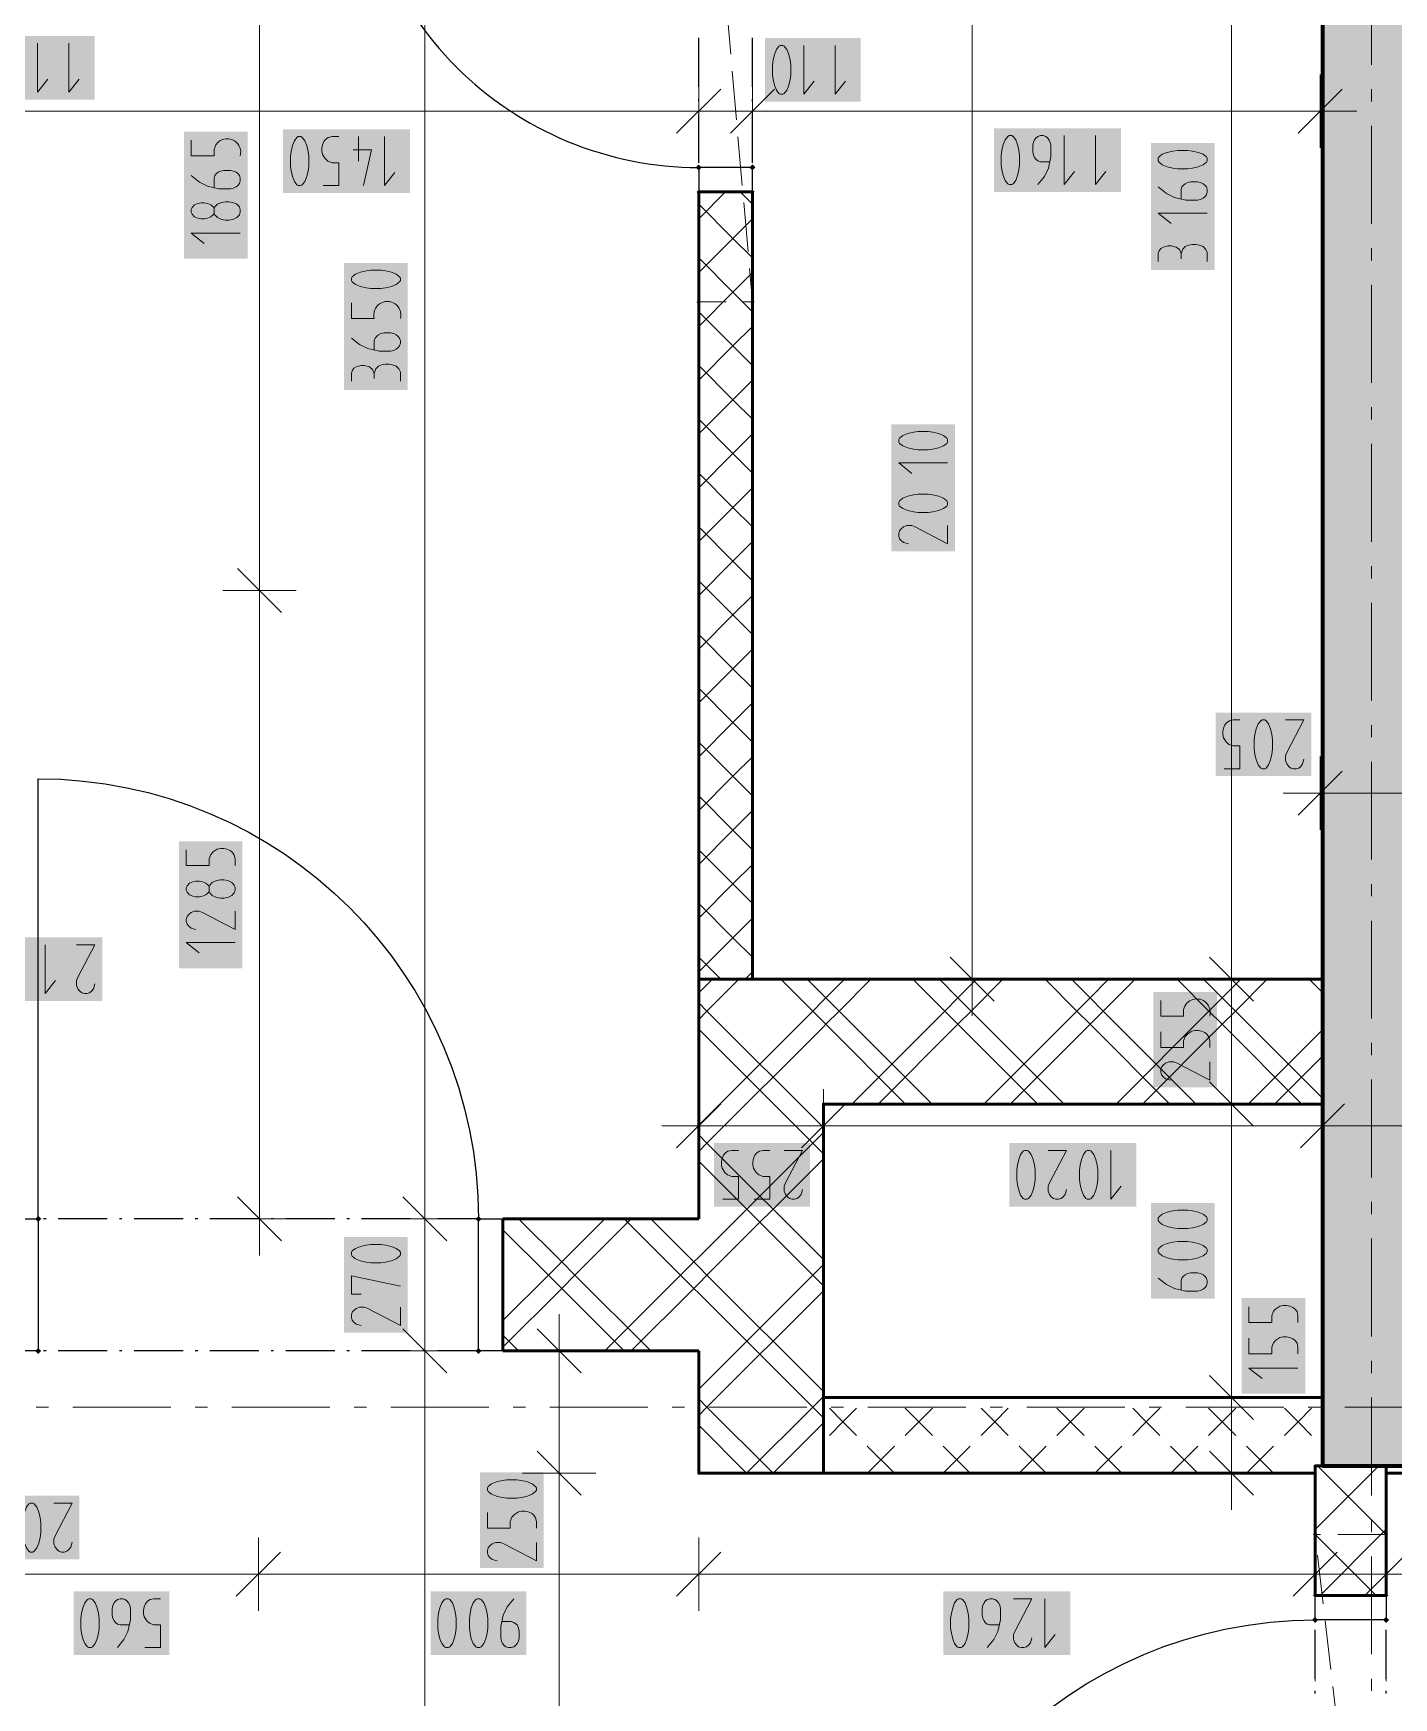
# Model space of a CAD drawing. Header units: millimetres. Extents: x 0 to 594, y 0 to 420.
# Drawn here: x 129.11 to 157.61, y 228.99 to 263.88 of the extents above; entities that cross this region are included whole.
import ezdxf

# ---------------------------------------------------------------- set-up
doc = ezdxf.new("R2010")
doc.units = ezdxf.units.MM
doc.header["$LTSCALE"] = 8
for name, color, linetype in [('PDF_Dvere', 7, 'Continuous'), ('PDF_Koty delkove', 7, 'Continuous'), ('PDF_Osy hlavni', 7, 'Continuous'), ('PDF_Preklady', 7, 'Continuous'), ('PDF_Pricky CP', 7, 'Continuous'), ('PDF_Pricky zdene', 7, 'Continuous'), ('PDF_Steny akusticke', 7, 'Continuous'), ('PDF_Steny obvodove nosne', 7, 'Continuous')]:
    doc.layers.add(name, color=color, linetype=linetype)

msp = doc.modelspace()

# ---------------------------------------------------------------- hatches: boundary and pattern name
at = {"layer": 'PDF_Steny obvodove nosne', "true_color": 0xc0c0c0, "transparency": 33554559}
msp.add_hatch(color=9, dxfattribs=at).paths.add_polyline_path([(156.114, 323.745), (156.114, 233.853), (158.164, 233.853), (158.164, 326.238), (158.164, 328.778), (156.114, 328.091)])

# ---------------------------------------------------------------- linework, layer by layer
at = {"layer": 'PDF_Dvere', "lineweight": 25}
for points in [[(143.046, 267.522), (143.046, 268.242), (135.871, 268.242, 0.414214), (143.046, 261.067)], [(129.208, 239.03), (129.208, 248.255, -0.414213), (138.433, 239.03), (137.573, 239.03)], [(155.96, 221.4), (146.735, 221.4, -0.414213), (155.96, 230.625)]]:
    msp.add_lwpolyline(points, format="xyb", dxfattribs=at)
for points in [[(143.046, 262.756), (143.046, 263.781)], [(144.173, 262.756), (144.173, 263.781)], [(143.046, 262.448), (143.046, 262.5)], [(144.173, 262.448), (144.173, 262.5)], [(143.046, 261.167), (143.046, 262.192)], [(144.173, 261.167), (144.173, 262.192)], [(129.373, 239.03), (129.322, 239.03)], [(130.654, 239.03), (129.629, 239.03)], [(130.962, 239.03), (130.91, 239.03)], [(132.243, 239.03), (131.218, 239.03)], [(132.55, 239.03), (132.499, 239.03)], [(133.832, 239.03), (132.807, 239.03)], [(134.139, 239.03), (134.088, 239.03)], [(135.42, 239.03), (134.395, 239.03)], [(135.728, 239.03), (135.677, 239.03)], [(137.009, 239.03), (135.984, 239.03)], [(137.316, 239.03), (137.265, 239.03)], [(129.373, 236.262), (129.322, 236.262)], [(130.654, 236.262), (129.629, 236.262)], [(130.962, 236.262), (130.91, 236.262)], [(132.243, 236.262), (131.218, 236.262)], [(132.55, 236.262), (132.499, 236.262)], [(133.832, 236.262), (132.807, 236.262)], [(134.139, 236.262), (134.088, 236.262)], [(135.42, 236.262), (134.395, 236.262)], [(135.728, 236.262), (135.677, 236.262)], [(137.009, 236.262), (135.984, 236.262)], [(137.316, 236.262), (137.265, 236.262)], [(138.433, 236.262), (137.573, 236.262)], [(155.96, 229.392), (155.96, 230.417)], [(157.447, 229.392), (157.447, 230.417)], [(155.96, 229.085), (155.96, 229.136)], [(157.447, 229.085), (157.447, 229.136)]]:
    msp.add_lwpolyline(points, dxfattribs=at)
for points in [[(144.173, 260.554), (144.173, 261.067), (143.046, 261.067), (143.046, 260.554)], [(129.208, 236.262), (128.696, 236.262), (128.696, 239.03), (129.208, 239.03)], [(138.946, 236.262), (138.433, 236.262), (138.433, 239.03), (138.946, 239.03)], [(157.447, 231.137), (157.447, 230.625), (155.96, 230.625), (155.96, 231.137)]]:
    msp.add_lwpolyline(points, close=True, dxfattribs=at)
at = {"layer": 'PDF_Dvere', "lineweight": 25, "transparency": 33554559}
for points in [[(143.046, 261.003), (142.981, 261.067), (143.11, 261.067), (143.046, 261.131)], [(144.173, 261.003), (144.109, 261.067), (144.237, 261.067), (144.173, 261.131)], [(129.272, 239.03), (129.208, 238.966), (129.208, 239.094), (129.144, 239.03)], [(138.497, 239.03), (138.433, 238.966), (138.433, 239.094), (138.369, 239.03)], [(129.272, 236.262), (129.208, 236.198), (129.208, 236.326), (129.144, 236.262)], [(138.497, 236.262), (138.433, 236.198), (138.433, 236.326), (138.369, 236.262)], [(155.96, 230.561), (155.896, 230.625), (156.024, 230.625), (155.96, 230.689)], [(157.447, 230.561), (157.383, 230.625), (157.511, 230.625), (157.447, 230.689)]]:
    msp.add_solid(points, dxfattribs=at)
at = {"layer": 'PDF_Koty delkove', "lineweight": 18}
for points in [[(154.212, 236.264), (154.212, 236.518), (154.212, 240.006), (154.212, 241.438), (154.212, 244.052), (154.212, 252.843), (154.212, 276.442), (154.212, 277.928)], [(133.847, 239.03), (133.847, 252.201), (133.847, 271.317), (133.847, 276.442)], [(137.308, 111.675), (137.308, 121.261), (137.308, 128.074), (137.308, 131.867), (137.308, 148.062), (137.308, 152.569), (137.308, 168.152), (137.308, 236.262), (137.308, 239.03), (137.308, 276.442)], [(148.775, 276.442), (148.775, 264.654), (148.775, 244.052), (148.775, 243.283)], [(129.194, 263.669), (129.194, 262.644), (129.412, 262.917)], [(129.851, 263.669), (129.851, 262.644), (130.069, 262.917)], [(144.837, 263.609), (144.809, 263.626), (144.755, 263.626), (144.727, 263.609), (144.673, 263.54), (144.632, 263.437), (144.605, 263.317), (144.591, 263.215)], [(144.591, 263.215), (144.591, 263.01), (144.605, 262.909), (144.632, 262.789), (144.673, 262.686), (144.727, 262.617), (144.755, 262.601), (144.809, 262.601), (144.837, 262.617), (144.892, 262.686), (144.933, 262.789), (144.961, 262.909), (144.975, 263.01), (144.975, 263.215), (144.961, 263.317), (144.933, 263.437), (144.892, 263.54), (144.837, 263.609)], [(145.248, 263.626), (145.248, 262.601), (145.466, 262.874)], [(145.905, 263.626), (145.905, 262.601), (146.124, 262.874)], [(143.507, 262.708), (142.584, 261.785)], [(143.046, 263.015), (143.046, 262.247), (143.046, 261.478)], [(144.634, 262.708), (143.712, 261.785)], [(144.173, 263.015), (144.173, 262.247), (144.173, 261.478)], [(156.524, 262.708), (155.602, 261.785)], [(156.063, 263.015), (156.063, 262.247), (156.063, 261.478)], [(156.063, 262.247), (151.6, 262.247), (150.924, 262.247), (147.126, 262.247), (144.173, 262.247), (143.046, 262.247), (128.183, 262.247), (127.056, 262.247), (120.137, 262.247), (102.712, 262.247), (101.175, 262.247), (100.15, 262.247)], [(156.063, 262.247), (156.832, 262.247)], [(135.177, 260.688), (135.506, 260.688), (135.506, 261.165), (135.368, 261.165), (135.273, 261.2), (135.218, 261.251), (135.164, 261.337), (135.15, 261.404), (135.15, 261.473), (135.164, 261.542), (135.191, 261.609), (135.232, 261.66), (135.286, 261.695), (135.368, 261.713), (135.506, 261.713)], [(135.916, 261.713), (135.916, 261.2)], [(136.464, 261.713), (136.464, 260.688), (136.682, 260.96)], [(150.399, 261.187), (150.207, 261.187), (150.152, 261.204), (150.111, 261.238), (150.084, 261.273), (150.057, 261.323), (150.043, 261.392), (150.043, 261.528), (150.057, 261.597), (150.084, 261.648), (150.111, 261.682), (150.152, 261.717), (150.207, 261.734), (150.262, 261.734), (150.317, 261.717), (150.358, 261.682), (150.385, 261.648), (150.413, 261.597)], [(150.7, 261.734), (150.7, 260.709), (150.919, 260.982)], [(151.357, 261.734), (151.357, 260.709), (151.576, 260.982)], [(135.807, 261.439), (136.191, 261.439), (136.025, 260.688)], [(150.413, 261.597), (150.427, 261.528), (150.427, 261.289), (150.372, 261.051), (150.29, 260.879), (150.152, 260.709)], [(132.893, 260.65), (132.893, 260.842), (132.911, 260.897), (132.944, 260.938), (132.979, 260.965), (133.03, 260.992), (133.098, 261.006), (133.235, 261.006), (133.303, 260.992), (133.354, 260.965), (133.388, 260.938), (133.423, 260.897), (133.441, 260.842), (133.441, 260.788), (133.423, 260.733), (133.388, 260.691), (133.354, 260.664), (133.303, 260.636), (133.235, 260.622), (132.996, 260.622), (132.757, 260.677), (132.586, 260.76), (132.416, 260.897)], [(153.562, 260.398), (153.493, 260.384), (153.254, 260.384), (153.015, 260.439), (152.844, 260.521), (152.674, 260.658)], [(153.152, 260.412), (153.152, 260.603), (153.169, 260.658), (153.203, 260.699), (153.238, 260.726), (153.288, 260.753), (153.357, 260.767), (153.493, 260.767), (153.562, 260.753), (153.613, 260.726), (153.647, 260.699), (153.682, 260.658), (153.699, 260.603), (153.699, 260.549), (153.682, 260.494), (153.647, 260.453), (153.613, 260.426), (153.562, 260.398)], [(132.893, 260.103), (132.876, 260.075), (132.825, 260.034), (132.757, 260.007), (132.688, 259.993), (132.62, 259.993), (132.552, 260.007), (132.483, 260.034), (132.432, 260.089), (132.416, 260.131), (132.416, 260.185), (132.432, 260.226), (132.483, 260.281), (132.552, 260.308), (132.62, 260.322), (132.688, 260.322), (132.757, 260.308), (132.825, 260.281), (132.876, 260.24), (132.893, 260.213)], [(133.201, 260.349), (133.132, 260.349), (133.047, 260.335), (132.962, 260.295), (132.911, 260.24), (132.893, 260.213), (132.893, 260.103), (132.911, 260.075), (132.962, 260.02), (133.047, 259.979), (133.132, 259.965), (133.201, 259.965), (133.286, 259.979), (133.372, 260.02), (133.423, 260.075), (133.441, 260.131), (133.441, 260.185), (133.423, 260.24), (133.372, 260.295), (133.286, 260.335), (133.201, 260.349)], [(153.699, 260.11), (152.674, 260.11), (152.947, 259.892)], [(133.441, 259.692), (132.416, 259.692), (132.688, 259.473)], [(152.674, 259.098), (152.674, 259.262), (152.691, 259.317), (152.725, 259.371), (152.777, 259.399), (152.878, 259.426), (152.947, 259.426), (153.049, 259.399), (153.118, 259.344), (153.152, 259.262), (153.152, 259.153)], [(153.699, 259.098), (153.699, 259.289), (153.664, 259.357), (153.613, 259.412), (153.528, 259.439), (153.459, 259.453), (153.391, 259.453), (153.306, 259.439), (153.238, 259.412), (153.187, 259.357), (153.152, 259.262)], [(136.249, 257.244), (136.249, 257.435), (136.266, 257.49), (136.3, 257.531), (136.335, 257.558), (136.385, 257.585), (136.454, 257.599), (136.59, 257.599), (136.659, 257.585), (136.71, 257.558), (136.744, 257.531), (136.778, 257.49), (136.796, 257.435), (136.796, 257.381), (136.778, 257.326), (136.744, 257.285), (136.71, 257.258), (136.659, 257.23), (136.59, 257.216), (136.351, 257.216), (136.112, 257.271), (135.941, 257.353), (135.771, 257.49)], [(135.771, 256.586), (135.771, 256.751), (135.787, 256.806), (135.822, 256.86), (135.873, 256.888), (135.975, 256.915), (136.044, 256.915), (136.146, 256.888), (136.215, 256.833), (136.249, 256.751), (136.249, 256.642)], [(136.796, 256.586), (136.796, 256.778), (136.761, 256.846), (136.71, 256.901), (136.625, 256.928), (136.556, 256.942), (136.487, 256.942), (136.402, 256.928), (136.335, 256.901), (136.283, 256.846), (136.249, 256.751)], [(148.262, 254.874), (147.237, 254.874), (147.51, 254.655)], [(148.262, 253.56), (148.262, 253.176), (147.578, 253.533), (147.51, 253.56), (147.407, 253.56), (147.34, 253.533), (147.288, 253.491), (147.253, 253.45), (147.237, 253.395), (147.237, 253.341), (147.253, 253.286), (147.288, 253.245), (147.34, 253.204), (147.441, 253.176)], [(134.308, 251.74), (133.386, 252.662)], [(134.616, 252.201), (133.847, 252.201), (133.078, 252.201)], [(154.056, 248.464), (154.385, 248.464), (154.385, 248.942), (154.247, 248.942), (154.152, 248.976), (154.097, 249.028), (154.043, 249.113), (154.029, 249.18), (154.029, 249.249), (154.043, 249.318), (154.07, 249.385), (154.111, 249.437), (154.165, 249.471), (154.247, 249.489), (154.385, 249.489)], [(154.85, 248.464), (154.904, 248.464), (154.932, 248.48), (154.987, 248.549), (155.028, 248.651), (155.056, 248.771), (155.069, 248.873), (155.069, 249.078), (155.056, 249.18), (155.028, 249.3), (154.987, 249.403), (154.932, 249.471), (154.904, 249.489), (154.85, 249.489), (154.822, 249.471), (154.768, 249.403), (154.727, 249.3), (154.7, 249.18), (154.686, 249.078)], [(155.343, 249.489), (155.727, 249.489), (155.37, 248.805), (155.343, 248.737), (155.343, 248.634), (155.37, 248.566), (155.411, 248.515), (155.452, 248.48), (155.507, 248.464), (155.561, 248.464), (155.616, 248.48), (155.658, 248.515), (155.699, 248.566), (155.727, 248.668)], [(154.686, 249.078), (154.686, 248.873), (154.7, 248.771), (154.727, 248.651), (154.768, 248.549), (154.822, 248.48), (154.85, 248.464)], [(156.524, 248.412), (155.602, 247.49)], [(156.063, 248.72), (156.063, 247.951), (156.063, 247.182)], [(156.063, 247.951), (155.294, 247.951)], [(194.346, 247.951), (193.219, 247.951), (187.844, 247.951), (181.893, 247.951), (159.855, 247.951), (158.164, 247.951), (156.063, 247.951)], [(132.309, 246.766), (132.309, 246.437), (132.787, 246.437), (132.787, 246.574), (132.822, 246.67), (132.873, 246.725), (132.958, 246.779), (133.026, 246.793), (133.095, 246.793), (133.163, 246.779), (133.231, 246.752), (133.282, 246.711), (133.317, 246.656), (133.334, 246.574), (133.334, 246.437)], [(132.77, 245.862), (132.718, 245.821), (132.651, 245.794), (132.582, 245.78), (132.513, 245.78), (132.446, 245.794), (132.377, 245.821), (132.326, 245.876), (132.309, 245.917), (132.309, 245.971), (132.326, 246.012), (132.377, 246.068), (132.446, 246.095), (132.513, 246.109), (132.582, 246.109), (132.651, 246.095), (132.718, 246.068), (132.77, 246.026), (132.787, 245.999)], [(132.787, 245.889), (132.77, 245.862)], [(133.334, 245.479), (133.334, 245.095), (132.651, 245.452), (132.582, 245.479), (132.48, 245.479), (132.412, 245.452), (132.361, 245.41), (132.326, 245.369), (132.309, 245.314), (132.309, 245.26), (132.326, 245.205), (132.361, 245.164), (132.412, 245.123), (132.513, 245.095)], [(129.355, 244.776), (129.355, 243.751), (129.573, 244.024)], [(130.012, 244.776), (130.396, 244.776), (130.039, 244.093), (130.012, 244.024), (130.012, 243.921), (130.039, 243.854), (130.08, 243.803), (130.121, 243.768), (130.176, 243.751), (130.23, 243.751), (130.285, 243.768), (130.327, 243.803), (130.368, 243.854), (130.396, 243.955)], [(133.334, 244.822), (132.309, 244.822), (132.582, 244.603)], [(149.236, 243.591), (148.313, 244.513)], [(154.673, 243.591), (153.75, 244.513)], [(149.543, 244.052), (148.775, 244.052), (148.006, 244.052)], [(154.98, 244.052), (154.212, 244.052), (153.443, 244.052)], [(152.727, 242.951), (152.727, 242.622), (153.204, 242.622), (153.204, 242.76), (153.239, 242.855), (153.291, 242.91), (153.376, 242.964), (153.443, 242.978), (153.512, 242.978), (153.581, 242.964), (153.648, 242.937), (153.7, 242.896), (153.734, 242.842), (153.752, 242.76), (153.752, 242.622)], [(153.752, 242.321), (153.752, 241.938), (153.068, 242.294), (152.999, 242.321), (152.897, 242.321), (152.829, 242.294), (152.778, 242.253), (152.743, 242.212), (152.727, 242.157), (152.727, 242.103), (152.743, 242.048), (152.778, 242.007), (152.829, 241.965), (152.931, 241.938)], [(143.046, 241.748), (143.046, 240.979), (143.046, 240.21)], [(145.659, 241.748), (145.659, 240.979), (145.659, 240.21)], [(154.673, 240.977), (153.75, 241.9)], [(156.114, 241.748), (156.114, 240.979), (156.114, 240.21)], [(143.507, 241.44), (142.584, 240.518)], [(146.121, 241.44), (145.198, 240.518)], [(154.98, 241.438), (154.212, 241.438), (153.443, 241.438)], [(156.575, 241.44), (155.653, 240.518)], [(143.046, 240.979), (142.277, 240.979)], [(193.219, 240.979), (189.234, 240.979), (184.432, 240.979), (183.891, 240.979), (182.668, 240.979), (166.467, 240.979), (164.878, 240.979), (158.164, 240.979), (156.114, 240.979), (145.659, 240.979), (143.046, 240.979)], [(143.55, 239.442), (143.879, 239.442), (143.879, 239.919), (143.742, 239.919), (143.647, 239.954), (143.591, 240.005), (143.537, 240.09), (143.523, 240.158), (143.523, 240.227), (143.537, 240.295), (143.564, 240.363), (143.605, 240.414), (143.66, 240.449), (143.742, 240.467), (143.879, 240.467)], [(144.18, 240.158), (144.18, 240.227), (144.194, 240.295), (144.221, 240.363), (144.262, 240.414), (144.317, 240.449), (144.399, 240.467), (144.536, 240.467)], [(144.837, 240.467), (145.221, 240.467), (144.865, 239.783), (144.837, 239.714), (144.837, 239.612), (144.865, 239.544), (144.906, 239.493), (144.947, 239.458), (145.002, 239.442), (145.056, 239.442), (145.111, 239.458), (145.152, 239.493), (145.193, 239.544), (145.221, 239.646)], [(150.366, 240.467), (150.75, 240.467), (150.393, 239.783), (150.366, 239.714), (150.366, 239.612), (150.393, 239.544), (150.434, 239.493), (150.476, 239.458)], [(151.68, 240.467), (151.68, 239.442), (151.899, 239.714)], [(144.207, 239.442), (144.536, 239.442), (144.536, 239.919), (144.399, 239.919), (144.304, 239.954), (144.248, 240.005), (144.194, 240.09), (144.18, 240.158)], [(134.308, 238.568), (133.386, 239.491)], [(137.77, 238.568), (136.847, 239.491)], [(150.476, 239.458), (150.531, 239.442), (150.585, 239.442), (150.64, 239.458), (150.681, 239.493), (150.722, 239.544), (150.75, 239.646)], [(134.616, 239.03), (133.847, 239.03), (133.078, 239.03)], [(133.847, 239.03), (133.847, 238.261)], [(138.077, 239.03), (137.308, 239.03), (136.54, 239.03)], [(152.759, 239.13), (152.691, 239.076), (152.674, 239.048), (152.674, 238.994), (152.691, 238.966), (152.759, 238.912), (152.862, 238.871), (152.982, 238.843), (153.083, 238.829), (153.288, 238.829), (153.391, 238.843), (153.511, 238.871), (153.613, 238.912), (153.682, 238.966), (153.699, 238.994), (153.699, 239.048), (153.682, 239.076), (153.613, 239.13), (153.511, 239.171), (153.391, 239.198), (153.288, 239.212)], [(153.288, 239.212), (153.083, 239.212), (152.982, 239.198), (152.862, 239.171), (152.759, 239.13)], [(136.385, 238.495), (136.18, 238.495), (136.078, 238.481), (135.958, 238.454), (135.856, 238.413), (135.787, 238.359), (135.771, 238.331), (135.771, 238.276), (135.787, 238.249), (135.856, 238.194), (135.958, 238.153), (136.078, 238.125), (136.18, 238.111), (136.385, 238.111), (136.487, 238.125), (136.607, 238.153), (136.71, 238.194), (136.778, 238.249), (136.796, 238.276)], [(136.796, 238.276), (136.796, 238.331), (136.778, 238.359), (136.71, 238.413), (136.607, 238.454), (136.487, 238.481), (136.385, 238.495)], [(135.975, 237.454), (135.771, 237.454), (135.771, 237.838), (136.796, 237.619)], [(153.152, 237.543), (153.152, 237.734), (153.169, 237.789), (153.203, 237.83), (153.238, 237.857), (153.288, 237.884), (153.357, 237.898), (153.493, 237.898), (153.562, 237.884), (153.613, 237.857), (153.647, 237.83), (153.682, 237.789), (153.699, 237.734), (153.699, 237.68), (153.682, 237.625), (153.647, 237.584), (153.613, 237.557), (153.562, 237.529), (153.493, 237.515), (153.254, 237.515), (153.015, 237.57), (152.844, 237.652), (152.674, 237.789)], [(154.575, 237.189), (154.575, 236.861), (155.053, 236.861), (155.053, 236.998), (155.088, 237.093), (155.139, 237.148), (155.224, 237.202), (155.292, 237.216), (155.36, 237.216), (155.429, 237.202), (155.497, 237.175), (155.548, 237.134), (155.583, 237.08), (155.6, 236.998), (155.6, 236.861)], [(136.796, 237.181), (136.796, 236.797), (136.112, 237.154), (136.044, 237.181), (135.941, 237.181), (135.873, 237.154), (135.822, 237.113), (135.787, 237.072), (135.771, 237.017), (135.771, 236.962), (135.787, 236.907), (135.822, 236.866), (135.873, 236.825), (135.975, 236.797)], [(140.124, 236.262), (140.124, 237.031)], [(137.77, 235.801), (136.847, 236.723)], [(140.585, 235.801), (139.662, 236.723)], [(154.575, 236.532), (154.575, 236.203), (155.053, 236.203), (155.053, 236.341), (155.088, 236.436), (155.139, 236.491), (155.224, 236.545), (155.292, 236.559), (155.36, 236.559), (155.429, 236.545), (155.497, 236.518), (155.548, 236.477), (155.583, 236.423), (155.6, 236.341), (155.6, 236.203)], [(138.077, 236.262), (137.308, 236.262), (136.54, 236.262)], [(140.892, 236.262), (140.124, 236.262), (139.355, 236.262)], [(140.124, 148.062), (140.124, 176.659), (140.124, 190.035), (140.124, 194.135), (140.124, 218.325), (140.124, 233.7), (140.124, 236.262)], [(154.212, 233.7), (154.212, 235.288), (154.212, 236.264)], [(155.6, 235.902), (154.575, 235.902), (154.848, 235.684)], [(154.673, 234.827), (153.75, 235.75)], [(154.98, 235.288), (154.212, 235.288), (153.443, 235.288)], [(140.585, 233.239), (139.662, 234.161)], [(154.673, 233.239), (153.75, 234.161)], [(140.892, 233.7), (140.124, 233.7), (139.355, 233.7)], [(154.98, 233.7), (154.212, 233.7), (153.443, 233.7)], [(154.212, 233.7), (154.212, 232.931)], [(129.124, 232.065), (129.179, 232.133), (129.22, 232.236), (129.248, 232.356), (129.262, 232.457), (129.262, 232.662), (129.248, 232.765), (129.22, 232.885), (129.179, 232.987), (129.124, 233.056), (129.097, 233.073), (129.042, 233.073), (129.014, 233.056), (128.96, 232.987), (128.919, 232.885), (128.892, 232.765), (128.878, 232.662)], [(129.535, 233.073), (129.919, 233.073), (129.562, 232.389), (129.535, 232.321), (129.535, 232.218), (129.562, 232.151), (129.603, 232.099), (129.644, 232.065), (129.699, 232.048), (129.754, 232.048), (129.809, 232.065), (129.85, 232.099), (129.891, 232.151), (129.919, 232.252)], [(138.62, 232.877), (138.62, 232.549), (139.098, 232.549), (139.098, 232.686), (139.132, 232.781), (139.184, 232.836), (139.269, 232.89), (139.336, 232.904), (139.405, 232.904), (139.474, 232.89), (139.541, 232.863), (139.593, 232.822), (139.628, 232.768), (139.645, 232.686), (139.645, 232.549)], [(128.878, 232.662), (128.878, 232.457), (128.892, 232.356), (128.919, 232.236), (128.96, 232.133), (129.014, 232.065), (129.042, 232.048), (129.097, 232.048), (129.124, 232.065)], [(133.821, 232.35), (133.821, 231.581), (133.821, 230.813)], [(143.046, 232.35), (143.046, 231.581), (143.046, 230.813)], [(155.96, 232.35), (155.96, 231.581), (155.96, 230.813)], [(157.447, 232.35), (157.447, 231.581), (157.447, 230.813)], [(134.282, 232.043), (133.359, 231.12)], [(139.645, 232.247), (139.645, 231.864), (138.961, 232.22), (138.893, 232.247), (138.79, 232.247), (138.722, 232.22), (138.671, 232.179), (138.636, 232.138), (138.62, 232.083), (138.62, 232.029), (138.636, 231.974), (138.671, 231.933), (138.722, 231.892)], [(143.507, 232.043), (142.584, 231.12)], [(156.422, 232.043), (155.499, 231.12)], [(157.908, 232.043), (156.985, 231.12)], [(138.722, 231.892), (138.824, 231.864)], [(268.043, 231.581), (211.361, 231.581), (203.469, 231.581), (195.986, 231.581), (157.447, 231.581), (155.96, 231.581), (143.046, 231.581), (133.821, 231.581), (128.081, 231.581)], [(130.471, 230.76), (130.443, 230.88), (130.402, 230.983), (130.348, 231.051), (130.32, 231.069), (130.266, 231.069), (130.238, 231.051), (130.184, 230.983), (130.143, 230.88), (130.116, 230.76), (130.102, 230.658)], [(131.114, 230.522), (130.923, 230.522), (130.868, 230.539), (130.827, 230.573), (130.8, 230.608), (130.773, 230.658), (130.759, 230.727), (130.759, 230.863), (130.773, 230.932), (130.8, 230.983), (130.827, 231.017), (130.868, 231.051), (130.923, 231.069), (130.977, 231.069), (131.032, 231.051), (131.073, 231.017), (131.1, 230.983), (131.128, 230.932), (131.142, 230.863), (131.142, 230.624), (131.087, 230.385), (131.005, 230.214), (130.868, 230.044)], [(131.443, 230.044), (131.771, 230.044), (131.771, 230.522), (131.634, 230.522), (131.539, 230.556), (131.484, 230.608), (131.43, 230.693), (131.416, 230.76), (131.416, 230.829), (131.43, 230.898), (131.457, 230.965), (131.498, 231.017), (131.552, 231.051), (131.634, 231.069), (131.771, 231.069)], [(139.172, 231.069), (139.035, 230.898), (138.952, 230.727), (138.898, 230.488), (138.898, 230.248), (138.912, 230.18), (138.939, 230.129), (138.966, 230.095), (139.007, 230.06), (139.062, 230.044), (139.117, 230.044), (139.172, 230.06), (139.213, 230.095), (139.24, 230.129), (139.268, 230.18), (139.282, 230.248), (139.282, 230.385), (139.268, 230.453), (139.24, 230.522), (139.172, 230.573)], [(149.338, 230.522), (149.147, 230.522), (149.092, 230.539), (149.051, 230.573), (149.024, 230.608), (148.996, 230.658), (148.983, 230.727), (148.983, 230.863), (148.996, 230.932), (149.024, 230.983), (149.051, 231.017), (149.092, 231.051), (149.147, 231.069), (149.201, 231.069), (149.256, 231.051), (149.297, 231.017)], [(149.297, 231.017), (149.324, 230.983), (149.352, 230.932), (149.366, 230.863), (149.366, 230.624), (149.311, 230.385), (149.229, 230.214), (149.092, 230.044)], [(149.64, 231.069), (150.023, 231.069), (149.667, 230.385), (149.64, 230.317), (149.64, 230.214), (149.667, 230.146), (149.708, 230.095), (149.749, 230.06), (149.804, 230.044), (149.858, 230.044), (149.913, 230.06), (149.954, 230.095), (149.995, 230.146), (150.023, 230.248)], [(150.297, 231.069), (150.297, 230.044), (150.515, 230.317)], [(130.102, 230.658), (130.102, 230.453), (130.116, 230.351), (130.143, 230.231), (130.184, 230.129), (130.238, 230.06), (130.266, 230.044), (130.32, 230.044), (130.348, 230.06), (130.402, 230.129), (130.443, 230.231), (130.471, 230.351), (130.485, 230.453), (130.485, 230.658), (130.471, 230.76)], [(139.172, 230.573), (139.117, 230.59), (138.925, 230.59)]]:
    msp.add_lwpolyline(points, dxfattribs=at)
for points in [[(132.416, 261.636), (132.416, 261.307), (132.893, 261.307), (132.893, 261.445), (132.928, 261.54), (132.979, 261.595, -0.753202), (133.441, 261.307)], [(135.771, 258.229), (135.771, 257.901), (136.249, 257.901, -1.30691), (136.796, 257.901)], [(152.727, 243.608), (152.727, 243.28), (153.204, 243.28), (153.204, 243.417, -1.034083), (153.752, 243.28)]]:
    msp.add_lwpolyline(points, format="xyb", dxfattribs=at)
for points in [[(134.493, 261.302), (134.493, 261.097), (134.507, 260.995), (134.534, 260.875), (134.575, 260.773), (134.629, 260.704), (134.657, 260.688), (134.711, 260.688), (134.739, 260.704), (134.793, 260.773), (134.835, 260.875), (134.862, 260.995), (134.876, 261.097), (134.876, 261.302), (134.862, 261.404), (134.835, 261.524), (134.793, 261.627), (134.739, 261.695), (134.711, 261.713), (134.657, 261.713), (134.629, 261.695), (134.575, 261.627), (134.534, 261.524), (134.507, 261.404)], [(149.386, 261.323), (149.386, 261.118), (149.4, 261.017), (149.427, 260.897), (149.468, 260.794), (149.522, 260.726), (149.55, 260.709), (149.605, 260.709), (149.633, 260.726), (149.687, 260.794), (149.728, 260.897), (149.756, 261.017), (149.77, 261.118), (149.77, 261.323), (149.756, 261.426), (149.728, 261.546), (149.687, 261.648), (149.633, 261.717), (149.605, 261.734), (149.55, 261.734), (149.522, 261.717), (149.468, 261.648), (149.427, 261.546), (149.4, 261.426)], [(153.288, 261.424), (153.083, 261.424), (152.982, 261.411), (152.862, 261.383), (152.759, 261.342), (152.691, 261.288), (152.674, 261.26), (152.674, 261.206), (152.691, 261.178), (152.759, 261.124), (152.862, 261.083), (152.982, 261.055), (153.083, 261.041), (153.288, 261.041), (153.391, 261.055), (153.511, 261.083), (153.613, 261.124), (153.682, 261.178), (153.699, 261.206), (153.699, 261.26), (153.682, 261.288), (153.613, 261.342), (153.511, 261.383), (153.391, 261.411)], [(136.385, 258.913), (136.18, 258.913), (136.078, 258.899), (135.958, 258.872), (135.856, 258.831), (135.787, 258.777), (135.771, 258.749), (135.771, 258.695), (135.787, 258.667), (135.856, 258.613), (135.958, 258.572), (136.078, 258.544), (136.18, 258.53), (136.385, 258.53), (136.487, 258.544), (136.607, 258.572), (136.71, 258.613), (136.778, 258.667), (136.796, 258.695), (136.796, 258.749), (136.778, 258.777), (136.71, 258.831), (136.607, 258.872), (136.487, 258.899)], [(147.851, 255.531), (147.646, 255.531), (147.545, 255.517), (147.425, 255.49), (147.322, 255.449), (147.253, 255.394), (147.237, 255.367), (147.237, 255.312), (147.253, 255.284), (147.322, 255.23), (147.425, 255.189), (147.545, 255.161), (147.646, 255.147), (147.851, 255.147), (147.954, 255.161), (148.073, 255.189), (148.176, 255.23), (148.245, 255.284), (148.262, 255.312), (148.262, 255.367), (148.245, 255.394), (148.176, 255.449), (148.073, 255.49), (147.954, 255.517)], [(147.851, 254.217), (147.646, 254.217), (147.545, 254.203), (147.425, 254.176), (147.322, 254.135), (147.253, 254.08), (147.237, 254.052), (147.237, 253.998), (147.253, 253.97), (147.322, 253.916), (147.425, 253.875), (147.545, 253.847), (147.646, 253.833), (147.851, 253.833), (147.954, 253.847), (148.073, 253.875), (148.176, 253.916), (148.245, 253.97), (148.262, 253.998), (148.262, 254.052), (148.245, 254.08), (148.176, 254.135), (148.073, 254.176), (147.954, 254.203)], [(133.095, 246.136), (133.026, 246.136), (132.941, 246.122), (132.856, 246.081), (132.805, 246.026), (132.787, 245.999), (132.787, 245.889), (132.805, 245.862), (132.856, 245.807), (132.941, 245.766), (133.026, 245.752), (133.095, 245.752), (133.18, 245.766), (133.266, 245.807), (133.317, 245.862), (133.334, 245.917), (133.334, 245.971), (133.317, 246.026), (133.266, 246.081), (133.18, 246.122)], [(149.709, 240.056), (149.709, 239.851), (149.723, 239.749), (149.75, 239.629), (149.791, 239.527), (149.846, 239.458), (149.874, 239.442), (149.928, 239.442), (149.956, 239.458), (150.01, 239.527), (150.051, 239.629), (150.079, 239.749), (150.093, 239.851), (150.093, 240.056), (150.079, 240.158), (150.051, 240.278), (150.01, 240.381), (149.956, 240.449), (149.928, 240.467), (149.874, 240.467), (149.846, 240.449), (149.791, 240.381), (149.75, 240.278), (149.723, 240.158)], [(151.023, 240.056), (151.023, 239.851), (151.037, 239.749), (151.064, 239.629), (151.105, 239.527), (151.16, 239.458), (151.188, 239.442), (151.242, 239.442), (151.27, 239.458), (151.324, 239.527), (151.365, 239.629), (151.393, 239.749), (151.407, 239.851), (151.407, 240.056), (151.393, 240.158), (151.365, 240.278), (151.324, 240.381), (151.27, 240.449), (151.242, 240.467), (151.188, 240.467), (151.16, 240.449), (151.105, 240.381), (151.064, 240.278), (151.037, 240.158)], [(153.288, 238.555), (153.083, 238.555), (152.982, 238.541), (152.862, 238.514), (152.759, 238.473), (152.691, 238.419), (152.674, 238.391), (152.674, 238.337), (152.691, 238.309), (152.759, 238.255), (152.862, 238.214), (152.982, 238.186), (153.083, 238.172), (153.288, 238.172), (153.391, 238.186), (153.511, 238.214), (153.613, 238.255), (153.682, 238.309), (153.699, 238.337), (153.699, 238.391), (153.682, 238.419), (153.613, 238.473), (153.511, 238.514), (153.391, 238.541)], [(139.234, 233.561), (139.029, 233.561), (138.927, 233.547), (138.808, 233.52), (138.705, 233.479), (138.636, 233.425), (138.62, 233.397), (138.62, 233.343), (138.636, 233.315), (138.705, 233.261), (138.808, 233.22), (138.927, 233.192), (139.029, 233.178), (139.234, 233.178), (139.336, 233.192), (139.456, 233.22), (139.559, 233.261), (139.628, 233.315), (139.645, 233.343), (139.645, 233.397), (139.628, 233.425), (139.559, 233.479), (139.456, 233.52), (139.336, 233.547)], [(137.584, 230.658), (137.584, 230.453), (137.598, 230.351), (137.625, 230.231), (137.666, 230.129), (137.72, 230.06), (137.748, 230.044), (137.803, 230.044), (137.831, 230.06), (137.885, 230.129), (137.926, 230.231), (137.954, 230.351), (137.968, 230.453), (137.968, 230.658), (137.954, 230.76), (137.926, 230.88), (137.885, 230.983), (137.831, 231.051), (137.803, 231.069), (137.748, 231.069), (137.72, 231.051), (137.666, 230.983), (137.625, 230.88), (137.598, 230.76)], [(138.241, 230.658), (138.241, 230.453), (138.255, 230.351), (138.282, 230.231), (138.323, 230.129), (138.377, 230.06), (138.405, 230.044), (138.46, 230.044), (138.488, 230.06), (138.542, 230.129), (138.583, 230.231), (138.611, 230.351), (138.625, 230.453), (138.625, 230.658), (138.611, 230.76), (138.583, 230.88), (138.542, 230.983), (138.488, 231.051), (138.46, 231.069), (138.405, 231.069), (138.377, 231.051), (138.323, 230.983), (138.282, 230.88), (138.255, 230.76)], [(148.325, 230.658), (148.325, 230.453), (148.339, 230.351), (148.367, 230.231), (148.408, 230.129), (148.462, 230.06), (148.49, 230.044), (148.544, 230.044), (148.572, 230.06), (148.626, 230.129), (148.667, 230.231), (148.695, 230.351), (148.709, 230.453), (148.709, 230.658), (148.695, 230.76), (148.667, 230.88), (148.626, 230.983), (148.572, 231.051), (148.544, 231.069), (148.49, 231.069), (148.462, 231.051), (148.408, 230.983), (148.367, 230.88), (148.339, 230.76)]]:
    msp.add_lwpolyline(points, close=True, dxfattribs=at)
at = {"layer": 'PDF_Koty delkove', "color": 7, "lineweight": 18, "true_color": 0xffffff, "transparency": 33554559}
for points in [[(130.388, 263.823), (128.383, 263.823), (130.388, 262.49), (128.383, 262.49)], [(146.442, 263.78), (144.438, 263.78), (146.442, 262.447), (144.438, 262.447)], [(133.594, 259.155), (133.594, 261.817), (132.262, 259.155), (132.262, 261.817)], [(137.001, 261.866), (134.339, 261.866), (137.001, 260.534), (134.339, 260.534)], [(151.895, 261.888), (149.233, 261.888), (151.895, 260.555), (149.233, 260.555)], [(153.853, 258.916), (153.853, 261.578), (152.52, 258.916), (152.52, 261.578)], [(136.95, 256.405), (136.95, 259.067), (135.617, 256.405), (135.617, 259.067)], [(148.416, 253.022), (148.416, 255.684), (147.083, 253.022), (147.083, 255.684)], [(155.88, 249.643), (153.875, 249.643), (155.88, 248.31), (153.875, 248.31)], [(133.488, 244.284), (133.488, 246.946), (132.156, 244.284), (132.156, 246.946)], [(130.549, 244.93), (128.544, 244.93), (130.549, 243.598), (128.544, 243.598)], [(153.906, 241.784), (153.906, 243.789), (152.573, 241.784), (152.573, 243.789)], [(145.375, 240.62), (143.37, 240.62), (145.375, 239.288), (143.37, 239.288)], [(152.218, 240.62), (149.556, 240.62), (152.218, 239.288), (149.556, 239.288)], [(153.853, 237.361), (153.853, 239.366), (152.52, 237.361), (152.52, 239.366)], [(136.95, 236.644), (136.95, 238.648), (135.617, 236.644), (135.617, 238.648)], [(155.754, 235.365), (155.754, 237.37), (154.421, 235.365), (154.421, 237.37)], [(139.799, 231.71), (139.799, 233.715), (138.466, 231.71), (138.466, 233.715)], [(130.072, 233.227), (128.068, 233.227), (130.072, 231.894), (128.068, 231.894)], [(131.953, 231.223), (129.948, 231.223), (131.953, 229.89), (129.948, 229.89)], [(139.436, 231.223), (137.431, 231.223), (139.436, 229.89), (137.431, 229.89)], [(150.834, 231.223), (148.172, 231.223), (150.834, 229.89), (148.172, 229.89)]]:
    msp.add_solid(points, dxfattribs=at)
at = {"layer": 'PDF_Osy hlavni', "lineweight": 18}
for points in [[(157.139, 263.217), (157.139, 265.267)], [(157.139, 262.448), (157.139, 262.705)], [(157.139, 259.886), (157.139, 261.936)], [(157.139, 259.117), (157.139, 259.373)], [(157.139, 256.555), (157.139, 258.605)], [(157.139, 255.786), (157.139, 256.042)], [(157.139, 253.223), (157.139, 255.273)], [(157.139, 252.455), (157.139, 252.711)], [(157.139, 249.892), (157.139, 251.942)], [(157.139, 249.123), (157.139, 249.38)], [(157.139, 246.561), (157.139, 248.611)], [(157.139, 245.792), (157.139, 246.048)], [(157.139, 243.23), (157.139, 245.28)], [(157.139, 242.461), (157.139, 242.717)], [(157.139, 239.899), (157.139, 241.949)], [(157.139, 239.13), (157.139, 239.386)], [(157.139, 236.567), (157.139, 238.617)], [(157.139, 235.799), (157.139, 236.055)], [(157.139, 233.236), (157.139, 235.286)], [(129.424, 235.083), (129.168, 235.083)], [(131.987, 235.083), (129.937, 235.083)], [(132.755, 235.083), (132.499, 235.083)], [(135.318, 235.083), (133.268, 235.083)], [(136.086, 235.083), (135.83, 235.083)], [(138.649, 235.083), (136.599, 235.083)], [(139.418, 235.083), (139.162, 235.083)], [(141.98, 235.083), (139.93, 235.083)], [(142.749, 235.083), (142.493, 235.083)], [(145.311, 235.083), (143.261, 235.083)], [(146.08, 235.083), (145.824, 235.083)], [(148.643, 235.083), (146.593, 235.083)], [(149.411, 235.083), (149.155, 235.083)], [(151.974, 235.083), (149.924, 235.083)], [(152.743, 235.083), (152.486, 235.083)], [(155.305, 235.083), (153.255, 235.083)], [(156.074, 235.083), (155.818, 235.083)], [(158.636, 235.083), (156.586, 235.083)], [(157.139, 232.467), (157.139, 232.724)], [(157.139, 229.905), (157.139, 231.955)], [(157.139, 229.136), (157.139, 229.392)]]:
    msp.add_lwpolyline(points, dxfattribs=at)
at = {"layer": 'PDF_Preklady', "lineweight": 18}
for points in [[(143.716, 263.444), (143.626, 264.465)], [(143.046, 262.551), (143.046, 263.576)], [(144.173, 262.551), (144.173, 263.576)], [(143.837, 262.065), (143.747, 263.086)], [(143.046, 261.167), (143.046, 262.192)], [(144.173, 261.167), (144.173, 262.192)], [(143.958, 260.687), (143.869, 261.708)], [(143.046, 260.554), (143.046, 260.808)], [(144.173, 260.554), (144.173, 260.808)], [(143.046, 259.783), (143.046, 260.554)], [(144.08, 259.308), (143.99, 260.329)], [(144.173, 259.783), (144.173, 260.554)], [(143.046, 258.4), (143.046, 259.425)], [(144.173, 258.4), (144.173, 259.425)], [(143.979, 258.248), (144.173, 258.248), (144.111, 258.951)], [(143.62, 258.248), (143.046, 258.248)], [(155.97, 232.336), (155.96, 232.418), (156.074, 232.418)], [(155.96, 232.109), (155.96, 232.418)], [(157.447, 232.418), (156.433, 232.418)], [(157.447, 232.109), (157.447, 232.418)], [(156.129, 230.962), (156.011, 231.98)], [(155.96, 231.137), (155.96, 231.75)], [(157.447, 231.137), (157.447, 231.75)], [(155.96, 230.725), (155.96, 231.137)], [(157.447, 230.725), (157.447, 231.137)], [(156.289, 229.587), (156.171, 230.605)], [(155.96, 229.341), (155.96, 230.366)], [(157.447, 229.341), (157.447, 230.366)], [(156.448, 228.213), (156.33, 229.231)]]:
    msp.add_lwpolyline(points, dxfattribs=at)
at = {"layer": 'PDF_Preklady', "lineweight": 18, "transparency": 33554559}
for points in [[(143.046, 260.508), (142.999, 260.554), (143.092, 260.554), (143.046, 260.601)], [(143.046, 260.508), (142.999, 260.554), (143.092, 260.554), (143.046, 260.601)], [(144.173, 260.508), (144.127, 260.554), (144.219, 260.554), (144.173, 260.601)], [(144.173, 260.508), (144.127, 260.554), (144.219, 260.554), (144.173, 260.601)], [(143.046, 258.202), (142.999, 258.248), (143.092, 258.248), (143.046, 258.294)], [(143.092, 258.248), (143.046, 258.202), (143.046, 258.294), (142.999, 258.248)], [(144.177, 258.202), (144.127, 258.244), (144.219, 258.252), (144.169, 258.294)], [(144.219, 258.248), (144.173, 258.202), (144.173, 258.294), (144.127, 258.248)], [(144.173, 258.202), (144.127, 258.248), (144.219, 258.248), (144.173, 258.294)], [(156.007, 232.418), (155.96, 232.372), (155.96, 232.465), (155.914, 232.418)], [(155.96, 232.372), (155.914, 232.418), (156.007, 232.418), (155.96, 232.465)], [(155.966, 232.373), (155.915, 232.413), (156.006, 232.424), (155.955, 232.464)], [(157.447, 232.372), (157.401, 232.418), (157.493, 232.418), (157.447, 232.465)], [(157.493, 232.418), (157.447, 232.372), (157.447, 232.465), (157.401, 232.418)], [(155.96, 231.091), (155.914, 231.137), (156.007, 231.137), (155.96, 231.183)], [(155.96, 231.091), (155.914, 231.137), (156.007, 231.137), (155.96, 231.183)], [(157.447, 231.091), (157.401, 231.137), (157.493, 231.137), (157.447, 231.183)], [(157.447, 231.091), (157.401, 231.137), (157.493, 231.137), (157.447, 231.183)]]:
    msp.add_solid(points, dxfattribs=at)
at = {"layer": 'PDF_Pricky CP', "lineweight": 50}
msp.add_lwpolyline([(145.659, 233.7), (155.96, 233.7), (155.96, 233.853), (156.114, 233.853), (156.114, 235.288), (145.659, 235.288)], close=True, dxfattribs=at)
at = {"layer": 'PDF_Pricky CP', "lineweight": 9}
for points in [[(146.582, 235.288), (146.579, 235.286)], [(147.148, 235.286), (147.145, 235.288)], [(148.17, 235.288), (148.168, 235.286)], [(148.737, 235.286), (148.734, 235.288)], [(149.759, 235.288), (149.757, 235.286)], [(150.325, 235.286), (150.323, 235.288)], [(151.348, 235.288), (151.345, 235.286)], [(151.914, 235.286), (151.912, 235.288)], [(152.937, 235.288), (152.934, 235.286)], [(153.503, 235.286), (153.5, 235.288)], [(154.525, 235.288), (154.523, 235.286)], [(155.092, 235.286), (155.089, 235.288)], [(156.114, 235.288), (156.112, 235.286)], [(146.354, 234.492), (146.069, 234.776), (145.785, 235.06)], [(146.069, 234.776), (145.785, 234.492)], [(146.069, 234.776), (146.354, 235.06)], [(147.942, 234.492), (147.658, 234.776), (147.374, 235.06)], [(147.658, 234.776), (147.374, 234.492)], [(147.658, 234.776), (147.942, 235.06)], [(149.531, 234.492), (149.247, 234.776), (148.962, 235.06)], [(149.247, 234.776), (148.962, 234.492)], [(149.247, 234.776), (149.531, 235.06)], [(151.12, 234.492), (150.835, 234.776), (150.551, 235.06)], [(150.835, 234.776), (150.551, 234.492)], [(150.835, 234.776), (151.12, 235.06)], [(152.709, 234.492), (152.424, 234.776), (152.14, 235.06)], [(152.14, 234.492), (152.424, 234.776), (152.709, 235.06)], [(154.297, 234.492), (154.013, 234.776), (153.729, 235.06)], [(153.729, 234.492), (154.013, 234.776), (154.297, 235.06)], [(155.886, 234.492), (155.602, 234.776), (155.317, 235.06)], [(155.317, 234.492), (155.602, 234.776), (155.886, 235.06)], [(147.145, 233.7), (146.579, 234.266)], [(147.148, 234.266), (146.582, 233.7)], [(148.734, 233.7), (148.168, 234.266)], [(148.737, 234.266), (148.17, 233.7)], [(150.323, 233.7), (149.757, 234.266)], [(150.325, 234.266), (149.759, 233.7)], [(151.912, 233.7), (151.345, 234.266)], [(151.914, 234.266), (151.348, 233.7)], [(153.5, 233.7), (152.934, 234.266)], [(153.503, 234.266), (152.937, 233.7)], [(155.089, 233.7), (154.523, 234.266)], [(155.092, 234.266), (154.525, 233.7)], [(156.114, 234.263), (156.112, 234.266)]]:
    msp.add_lwpolyline(points, dxfattribs=at)
at = {"layer": 'PDF_Pricky zdene', "lineweight": 9}
for points in [[(143.609, 260.554), (143.046, 259.991)], [(144.173, 259.171), (143.763, 259.581), (143.046, 260.298)], [(144.173, 260.298), (143.917, 260.554)], [(144.173, 259.991), (143.763, 259.581), (143.046, 258.863)], [(144.173, 258.043), (143.763, 258.453), (143.046, 259.171)], [(144.173, 258.863), (143.763, 258.453), (143.046, 257.736)], [(144.173, 256.916), (143.763, 257.326), (143.046, 258.043)], [(144.173, 257.736), (143.763, 257.326), (143.046, 256.608)], [(144.173, 255.788), (143.763, 256.198), (143.046, 256.916)], [(144.173, 256.608), (143.763, 256.198), (143.046, 255.481)], [(144.173, 254.661), (143.763, 255.071), (143.046, 255.788)], [(144.173, 255.481), (143.763, 255.071), (143.046, 254.353)], [(144.173, 253.533), (143.763, 253.943), (143.046, 254.661)], [(144.173, 254.353), (143.763, 253.943), (143.046, 253.226)], [(144.173, 252.406), (143.763, 252.816), (143.046, 253.533)], [(144.173, 253.226), (143.763, 252.816), (143.046, 252.098)], [(144.173, 251.278), (143.763, 251.688), (143.046, 252.406)], [(144.173, 252.098), (143.763, 251.688), (143.046, 250.971)], [(144.173, 250.151), (143.763, 250.561), (143.046, 251.278)], [(144.173, 250.971), (143.763, 250.561), (143.046, 249.843)], [(144.173, 249.023), (143.763, 249.433), (143.046, 250.151)], [(144.173, 249.843), (143.763, 249.433), (143.046, 248.716)], [(144.173, 247.896), (143.763, 248.306), (143.046, 249.023)], [(144.173, 248.716), (143.763, 248.306), (143.046, 247.588)], [(144.173, 246.768), (143.763, 247.178), (143.046, 247.896)], [(144.173, 247.588), (143.763, 247.178), (143.046, 246.461)], [(144.173, 245.641), (143.763, 246.051), (143.046, 246.768)], [(144.173, 246.461), (143.763, 246.051), (143.046, 245.333)], [(144.173, 244.513), (143.763, 244.923), (143.046, 245.641)], [(144.173, 245.333), (143.763, 244.923), (143.046, 244.206)], [(143.507, 244.052), (143.046, 244.513)], [(144.173, 244.206), (144.019, 244.052)], [(157.293, 233.853), (155.96, 232.521)], [(157.447, 232.418), (157.395, 232.47), (156.012, 233.853)], [(157.242, 231.137), (155.96, 232.418)], [(157.447, 232.521), (157.395, 232.47), (156.063, 231.137)]]:
    msp.add_lwpolyline(points, dxfattribs=at)
at = {"layer": 'PDF_Pricky zdene', "lineweight": 50}
for points in [[(143.046, 260.554), (144.173, 260.554)], [(143.046, 260.554), (143.046, 258.248), (143.046, 244.052), (144.173, 244.052), (144.173, 258.248), (144.173, 260.554)], [(155.96, 231.137), (155.96, 232.418), (155.96, 233.7), (155.96, 233.853), (156.114, 233.853), (157.447, 233.853), (157.447, 233.7), (157.447, 232.418), (157.447, 231.137), (155.96, 231.137)]]:
    msp.add_lwpolyline(points, dxfattribs=at)
at = {"layer": 'PDF_Steny akusticke', "lineweight": 9}
for points in [[(143.046, 243.765), (143.333, 244.052)], [(143.046, 243.212), (143.22, 243.386), (143.886, 244.052)], [(145.659, 243.16), (145.434, 243.386), (144.768, 244.052)], [(145.659, 243.714), (145.321, 244.052)], [(145.659, 243.611), (145.71, 243.663), (146.1, 244.052)], [(145.659, 243.058), (145.71, 243.109), (145.987, 243.386), (146.653, 244.052)], [(146.254, 241.438), (148.201, 243.386), (148.478, 243.663), (148.867, 244.052)], [(146.807, 241.438), (148.478, 243.109), (148.755, 243.386), (149.421, 244.052)], [(150.149, 241.438), (148.478, 243.109), (148.201, 243.386), (147.535, 244.052)], [(150.702, 241.438), (148.755, 243.386), (148.478, 243.663), (148.088, 244.052)], [(149.575, 241.438), (151.245, 243.109), (151.522, 243.386), (152.188, 244.052)], [(152.916, 241.438), (151.245, 243.109), (150.969, 243.386), (150.302, 244.052)], [(153.47, 241.438), (151.522, 243.386), (151.245, 243.663), (150.856, 244.052)], [(151.245, 243.663), (151.635, 244.052)], [(152.342, 241.438), (154.013, 243.109), (154.29, 243.386), (154.956, 244.052)], [(155.684, 241.438), (154.013, 243.109), (153.736, 243.386), (153.07, 244.052)], [(156.114, 241.561), (154.29, 243.386), (154.013, 243.663), (153.623, 244.052)], [(154.013, 243.663), (154.402, 244.052)], [(156.114, 243.775), (155.837, 244.052)], [(143.046, 240.998), (145.434, 243.386), (145.659, 243.611)], [(145.659, 240.946), (143.22, 243.386), (143.046, 243.56)], [(147.935, 241.438), (145.987, 243.386), (145.71, 243.663), (145.659, 243.714)], [(149.021, 241.438), (150.969, 243.386), (151.245, 243.663)], [(153.736, 243.386), (154.013, 243.663)], [(147.381, 241.438), (145.71, 243.109), (145.659, 243.16)], [(151.789, 241.438), (153.736, 243.386)], [(143.046, 240.444), (143.22, 240.618), (145.659, 243.058)], [(145.659, 240.393), (145.434, 240.618), (143.046, 243.007)], [(154.556, 241.438), (156.114, 242.996)], [(155.11, 241.438), (156.114, 242.443)], [(143.046, 238.23), (145.434, 240.618), (145.659, 240.844)], [(145.659, 238.179), (143.22, 240.618), (143.046, 240.793)], [(143.046, 237.677), (143.22, 237.851), (145.659, 240.29)], [(145.659, 237.625), (145.434, 237.851), (143.046, 240.239)], [(138.946, 236.898), (139.899, 237.851), (140.176, 238.128), (141.078, 239.03)], [(138.946, 236.344), (140.176, 237.574), (140.452, 237.851), (141.631, 239.03)], [(142.041, 236.262), (140.452, 237.851), (140.176, 238.128), (139.274, 239.03)], [(143.046, 237.472), (142.943, 237.574), (142.666, 237.851), (141.488, 239.03)], [(143.046, 238.025), (142.943, 238.128), (142.041, 239.03)], [(141.488, 236.262), (140.176, 237.574), (139.899, 237.851), (138.946, 238.804)], [(141.078, 236.262), (142.666, 237.851), (142.943, 238.128), (143.046, 238.23)], [(143.046, 235.463), (145.434, 237.851), (145.659, 238.076)], [(145.659, 235.411), (143.22, 237.851), (143.046, 238.025)], [(141.631, 236.262), (142.943, 237.574), (143.046, 237.677)], [(143.046, 234.909), (143.22, 235.083), (145.659, 237.523)], [(143.046, 237.472), (145.434, 235.083), (144.05, 233.7), (143.046, 234.704)], [(139.274, 236.262), (138.946, 236.59)], [(145.659, 234.755), (144.604, 233.7), (143.22, 235.083), (143.046, 235.258)], [(145.659, 234.858), (145.434, 235.083), (145.659, 235.309)]]:
    msp.add_lwpolyline(points, dxfattribs=at)
at = {"layer": 'PDF_Steny akusticke', "lineweight": 50}
for points in [[(143.046, 236.262), (143.046, 233.7), (145.352, 233.7), (145.659, 233.7), (145.659, 235.288), (145.659, 241.438), (156.114, 241.438), (156.114, 244.052), (156.063, 244.052), (145.659, 244.052), (144.173, 244.052), (143.046, 244.052), (143.046, 239.03)], [(138.946, 236.262), (138.946, 239.03)], [(143.046, 239.03), (138.946, 239.03)], [(138.946, 236.262), (143.046, 236.262)], [(193.219, 236.467), (166.467, 236.467), (166.467, 236.313), (164.878, 236.313), (158.164, 236.313), (158.164, 233.853), (157.447, 233.853), (157.447, 233.7), (166.467, 233.7), (193.219, 233.7)]]:
    msp.add_lwpolyline(points, dxfattribs=at)
at = {"layer": 'PDF_Steny obvodove nosne', "lineweight": 70}
msp.add_lwpolyline([(156.114, 323.745), (156.114, 322.669), (156.114, 320.055), (156.114, 277.928), (156.114, 276.442), (156.114, 244.052), (156.114, 241.438), (156.114, 235.288), (156.114, 233.853), (157.447, 233.853), (158.164, 233.853), (158.164, 236.313), (158.164, 246.41), (158.164, 257.684), (158.164, 326.238), (158.164, 328.778), (156.114, 328.091), (156.114, 323.95)], close=True, dxfattribs=at)

doc.saveas('drawing.dxf')
